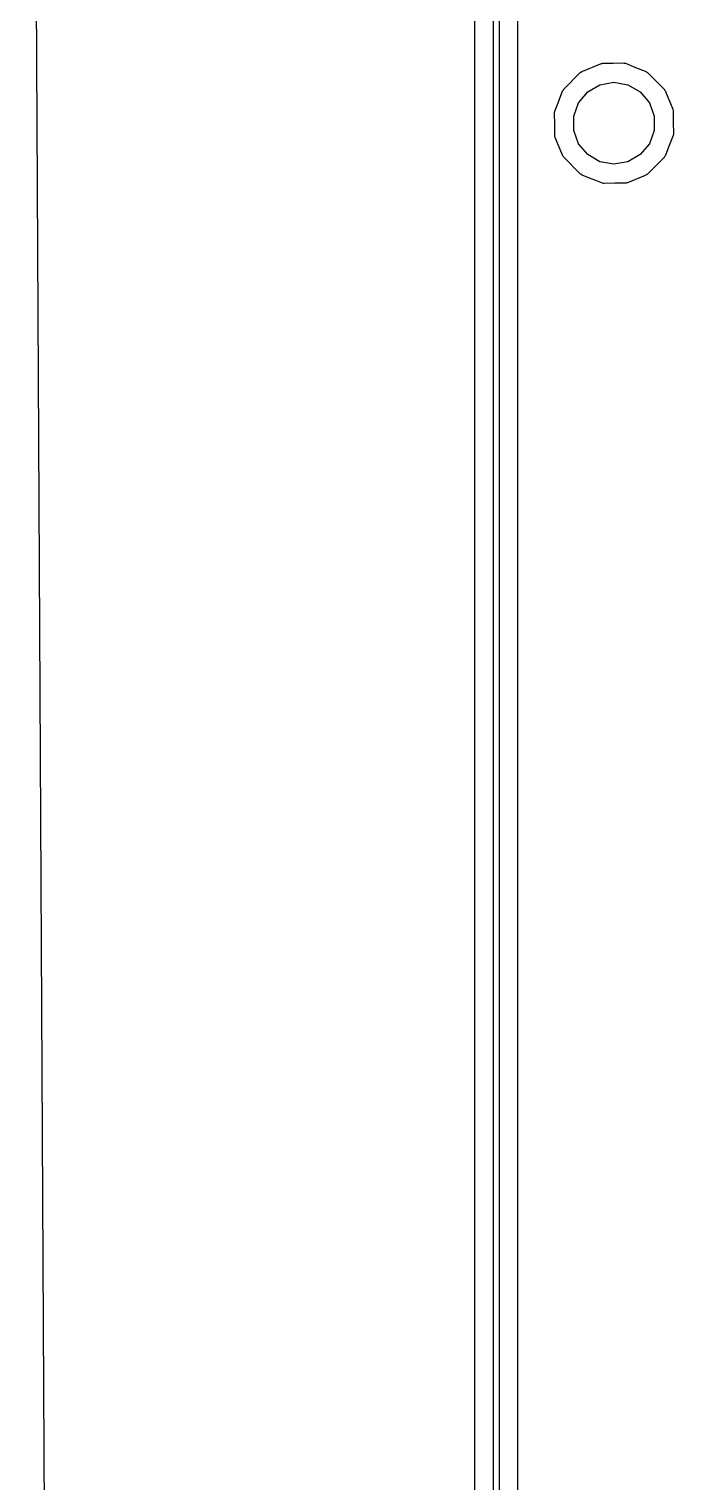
# Model space of a CAD drawing. Extents: x 57 to 229, y -152 to -26.
# Drawn here: x 56.61 to 74.01, y -129.34 to -90.17 of the extents above; entities that cross this region are included whole.
import ezdxf

# ---------------------------------------------------------------- set-up
doc = ezdxf.new("R2010")
doc.units = 0
doc.header["$MEASUREMENT"] = 0
doc.layers.add('BLACK', color=7, linetype='CONTINUOUS')

msp = doc.modelspace()

# ---------------------------------------------------------------- linework, layer by layer
at = {"layer": 'Black'}
for p, q in [((57.1493, -152.274), (56.6124, -50.8007)), ((68.632, -50.8125), (68.632, -132.702)), ((69.798, -92.4216), (69.798, -76.0705)), ((69.14, -131.445), (69.14, -84.455)), ((69.29, -84.455), (69.29, -131.445)), ((72.0158, -91.1133), (71.5391, -91.3108)), ((72.0227, -91.1131), (72.0158, -91.1133)), ((72.0234, -91.113), (72.0227, -91.1131)), ((72.024, -91.1131), (72.0234, -91.113)), ((72.0449, -91.1085), (72.024, -91.1131)), ((72.0659, -91.104), (72.0449, -91.1085)), ((72.0665, -91.1037), (72.0659, -91.104)), ((72.0671, -91.1036), (72.0665, -91.1037)), ((72.0716, -91.1017), (72.0671, -91.1036)), ((72.3624, -91.102), (72.0716, -91.1017)), ((72.3645, -91.1016), (72.3624, -91.102)), ((72.3666, -91.1019), (72.3645, -91.1016)), ((72.6573, -91.0924), (72.3666, -91.1019)), ((72.6618, -91.0941), (72.6573, -91.0924)), ((72.6624, -91.0942), (72.6618, -91.0941)), ((72.663, -91.0946), (72.6624, -91.0942)), ((72.6841, -91.0983), (72.663, -91.0946)), ((72.7051, -91.1023), (72.6841, -91.0983)), ((72.7058, -91.1022), (72.7051, -91.1023)), ((72.7064, -91.1023), (72.7058, -91.1022)), ((72.7113, -91.1023), (72.7064, -91.1023)), ((72.9798, -91.2138), (72.7113, -91.1023)), ((72.9819, -91.2143), (72.9798, -91.2138)), ((72.9838, -91.2154), (72.9819, -91.2143)), ((73.242, -91.3126), (72.9838, -91.2154)), ((71.4803, -91.346), (71.0276, -91.798)), ((71.4989, -91.3383), (71.4803, -91.346)), ((71.5043, -91.3349), (71.4989, -91.3383)), ((71.5104, -91.3329), (71.5043, -91.3349)), ((71.5228, -91.3231), (71.5104, -91.3329)), ((71.5361, -91.3147), (71.5228, -91.3231)), ((71.5391, -91.3108), (71.5361, -91.3147)), ((72.0123, -91.6724), (72.39, -91.6058)), ((72.39, -91.6058), (72.7677, -91.6724)), ((73.244, -91.3152), (73.242, -91.3126)), ((73.2574, -91.3237), (73.244, -91.3152)), ((73.2698, -91.3336), (73.2574, -91.3237)), ((73.2758, -91.3355), (73.2698, -91.3336)), ((73.2811, -91.3389), (73.2758, -91.3355)), ((73.302, -91.3476), (73.2811, -91.3389)), ((73.754, -91.8003), (73.302, -91.3476)), ((70.9926, -91.858), (70.8954, -92.1162)), ((70.9952, -91.856), (70.9926, -91.858)), ((71.0037, -91.8426), (70.9952, -91.856)), ((71.0136, -91.8302), (71.0037, -91.8426)), ((71.0155, -91.8242), (71.0136, -91.8302)), ((71.0189, -91.8189), (71.0155, -91.8242)), ((71.0276, -91.798), (71.0189, -91.8189)), ((71.4337, -92.1579), (71.6802, -91.8641)), ((71.6802, -91.8641), (72.0123, -91.6724)), ((72.7677, -91.6724), (73.0998, -91.8641)), ((73.0998, -91.8641), (73.3463, -92.1579)), ((73.7617, -91.8189), (73.754, -91.8003)), ((73.7651, -91.8243), (73.7617, -91.8189)), ((73.7671, -91.8304), (73.7651, -91.8243)), ((73.7769, -91.8428), (73.7671, -91.8304)), ((73.7853, -91.8561), (73.7769, -91.8428)), ((73.7892, -91.8591), (73.7853, -91.8561)), ((73.9867, -92.3358), (73.7892, -91.8591)), ((69.798, -95.1227), (69.798, -92.4216)), ((70.7741, -92.4382), (70.7724, -92.4427)), ((70.7724, -92.4427), (70.7819, -92.7334)), ((70.7742, -92.4376), (70.7741, -92.4382)), ((70.7746, -92.437), (70.7742, -92.4376)), ((70.7783, -92.4159), (70.7746, -92.437)), ((70.7823, -92.3949), (70.7783, -92.4159)), ((70.7823, -92.3936), (70.7822, -92.3942)), ((70.7822, -92.3942), (70.7823, -92.3949)), ((70.8938, -92.1202), (70.7823, -92.3887)), ((70.7823, -92.3887), (70.7823, -92.3936)), ((70.8943, -92.1181), (70.8938, -92.1202)), ((70.8954, -92.1162), (70.8943, -92.1181)), ((71.3026, -92.5183), (71.4337, -92.1579)), ((73.3463, -92.1579), (73.4774, -92.5183)), ((73.9869, -92.3427), (73.9867, -92.3358)), ((73.987, -92.3434), (73.9869, -92.3427)), ((73.9869, -92.344), (73.987, -92.3434)), ((73.9915, -92.3649), (73.9869, -92.344)), ((73.996, -92.3859), (73.9915, -92.3649)), ((73.9963, -92.3865), (73.996, -92.3859)), ((73.9964, -92.3871), (73.9963, -92.3865)), ((73.9983, -92.3916), (73.9964, -92.3871)), ((73.998, -92.6815), (73.9983, -92.3916)), ((70.7819, -92.7334), (70.7816, -92.7355)), ((70.7816, -92.7355), (70.782, -92.7376)), ((70.782, -92.7376), (70.7817, -93.0284)), ((71.3026, -92.9017), (71.3026, -92.5183)), ((73.4774, -92.5183), (73.4774, -92.9017)), ((73.998, -92.6816), (73.998, -92.6815)), ((73.998, -92.6815), (73.998, -92.6815)), ((73.998, -92.6825), (73.998, -92.6816)), ((73.9984, -92.6846), (73.998, -92.6825)), ((73.9981, -92.6866), (73.9984, -92.6846)), ((74.0076, -92.9773), (73.9981, -92.6866)), ((70.7817, -93.0284), (70.7836, -93.0329)), ((70.7836, -93.0329), (70.7837, -93.0335)), ((70.7837, -93.0335), (70.784, -93.0341)), ((70.784, -93.0341), (70.7884, -93.055)), ((70.7884, -93.055), (70.7931, -93.076)), ((70.7931, -93.076), (70.793, -93.0766)), ((70.793, -93.0766), (70.7931, -93.0773)), ((70.7931, -93.0773), (70.7933, -93.0842)), ((70.7933, -93.0842), (70.9908, -93.5609)), ((71.4337, -93.2621), (71.3026, -92.9017)), ((73.4774, -92.9017), (73.3463, -93.2621)), ((73.8862, -93.2998), (73.9977, -93.0313)), ((73.9977, -93.0251), (74.0017, -93.0041)), ((73.9978, -93.0258), (73.9977, -93.0251)), ((73.9977, -93.0264), (73.9978, -93.0258)), ((73.9977, -93.0313), (73.9977, -93.0264)), ((74.0017, -93.0041), (74.0054, -92.983)), ((74.0054, -92.983), (74.0058, -92.9824)), ((74.0058, -92.9824), (74.0059, -92.9818)), ((74.0059, -92.9818), (74.0076, -92.9773)), ((70.9908, -93.5609), (70.9947, -93.5639)), ((70.9947, -93.5639), (71.0031, -93.5772)), ((71.0031, -93.5772), (71.0129, -93.5896)), ((71.0129, -93.5896), (71.0149, -93.5957)), ((71.0149, -93.5957), (71.0183, -93.6011)), ((71.0183, -93.6011), (71.026, -93.6197)), ((71.6802, -93.5559), (71.4337, -93.2621)), ((72.0123, -93.7476), (71.6802, -93.5559)), ((73.0998, -93.5559), (72.7677, -93.7476)), ((73.3463, -93.2621), (73.0998, -93.5559)), ((73.7524, -93.622), (73.7611, -93.6011)), ((73.7611, -93.6011), (73.7645, -93.5958)), ((73.7645, -93.5958), (73.7664, -93.5898)), ((73.7664, -93.5898), (73.7763, -93.5774)), ((73.7763, -93.5774), (73.7848, -93.564)), ((73.7848, -93.564), (73.7874, -93.562)), ((73.7874, -93.562), (73.8846, -93.3038)), ((73.8846, -93.3038), (73.8857, -93.3019)), ((73.8857, -93.3019), (73.8862, -93.2998)), ((71.026, -93.6197), (71.478, -94.0724)), ((72.39, -93.8142), (72.0123, -93.7476)), ((72.7677, -93.7476), (72.39, -93.8142)), ((73.2997, -94.074), (73.7524, -93.622)), ((71.478, -94.0724), (71.4989, -94.0811)), ((71.4989, -94.0811), (71.5042, -94.0845)), ((71.5042, -94.0845), (71.5102, -94.0864)), ((71.5102, -94.0864), (71.5226, -94.0963)), ((71.5226, -94.0963), (71.536, -94.1048)), ((71.536, -94.1048), (71.538, -94.1074)), ((71.538, -94.1074), (71.7962, -94.2046)), ((71.7962, -94.2046), (71.7981, -94.2057)), ((71.7981, -94.2057), (71.8002, -94.2062)), ((71.8002, -94.2062), (72.0687, -94.3177)), ((72.0687, -94.3177), (72.0736, -94.3177)), ((72.0736, -94.3177), (72.0742, -94.3178)), ((72.0742, -94.3178), (72.0749, -94.3177)), ((72.0749, -94.3177), (72.0959, -94.3217)), ((72.0959, -94.3217), (72.117, -94.3254)), ((72.117, -94.3254), (72.1176, -94.3258)), ((72.1176, -94.3258), (72.1182, -94.3259)), ((72.1182, -94.3259), (72.1227, -94.3276)), ((72.1227, -94.3276), (72.4134, -94.3181)), ((72.4134, -94.3181), (72.4155, -94.3184)), ((72.4155, -94.3184), (72.4176, -94.318)), ((72.4176, -94.318), (72.7084, -94.3183)), ((72.7084, -94.3183), (72.7129, -94.3164)), ((72.7129, -94.3164), (72.7135, -94.3163)), ((72.7135, -94.3163), (72.7141, -94.316)), ((72.7141, -94.316), (72.7351, -94.3115)), ((72.7351, -94.3115), (72.756, -94.3069)), ((72.756, -94.3069), (72.7566, -94.307)), ((72.7566, -94.307), (72.7573, -94.3069)), ((72.7573, -94.3069), (72.7642, -94.3067)), ((72.7642, -94.3067), (73.2409, -94.1092)), ((73.2409, -94.1092), (73.2439, -94.1053)), ((73.2439, -94.1053), (73.2572, -94.0969)), ((73.2572, -94.0969), (73.2696, -94.0871)), ((73.2696, -94.0871), (73.2757, -94.0851)), ((73.2757, -94.0851), (73.2811, -94.0817)), ((73.2811, -94.0817), (73.2997, -94.074)), ((69.798, -111.793), (69.798, -95.1227)), ((69.798, -114.115), (69.798, -111.793)), ((69.798, -132.427), (69.798, -114.115))]:
    msp.add_line(p, q, dxfattribs=at)

doc.saveas('drawing.dxf')
